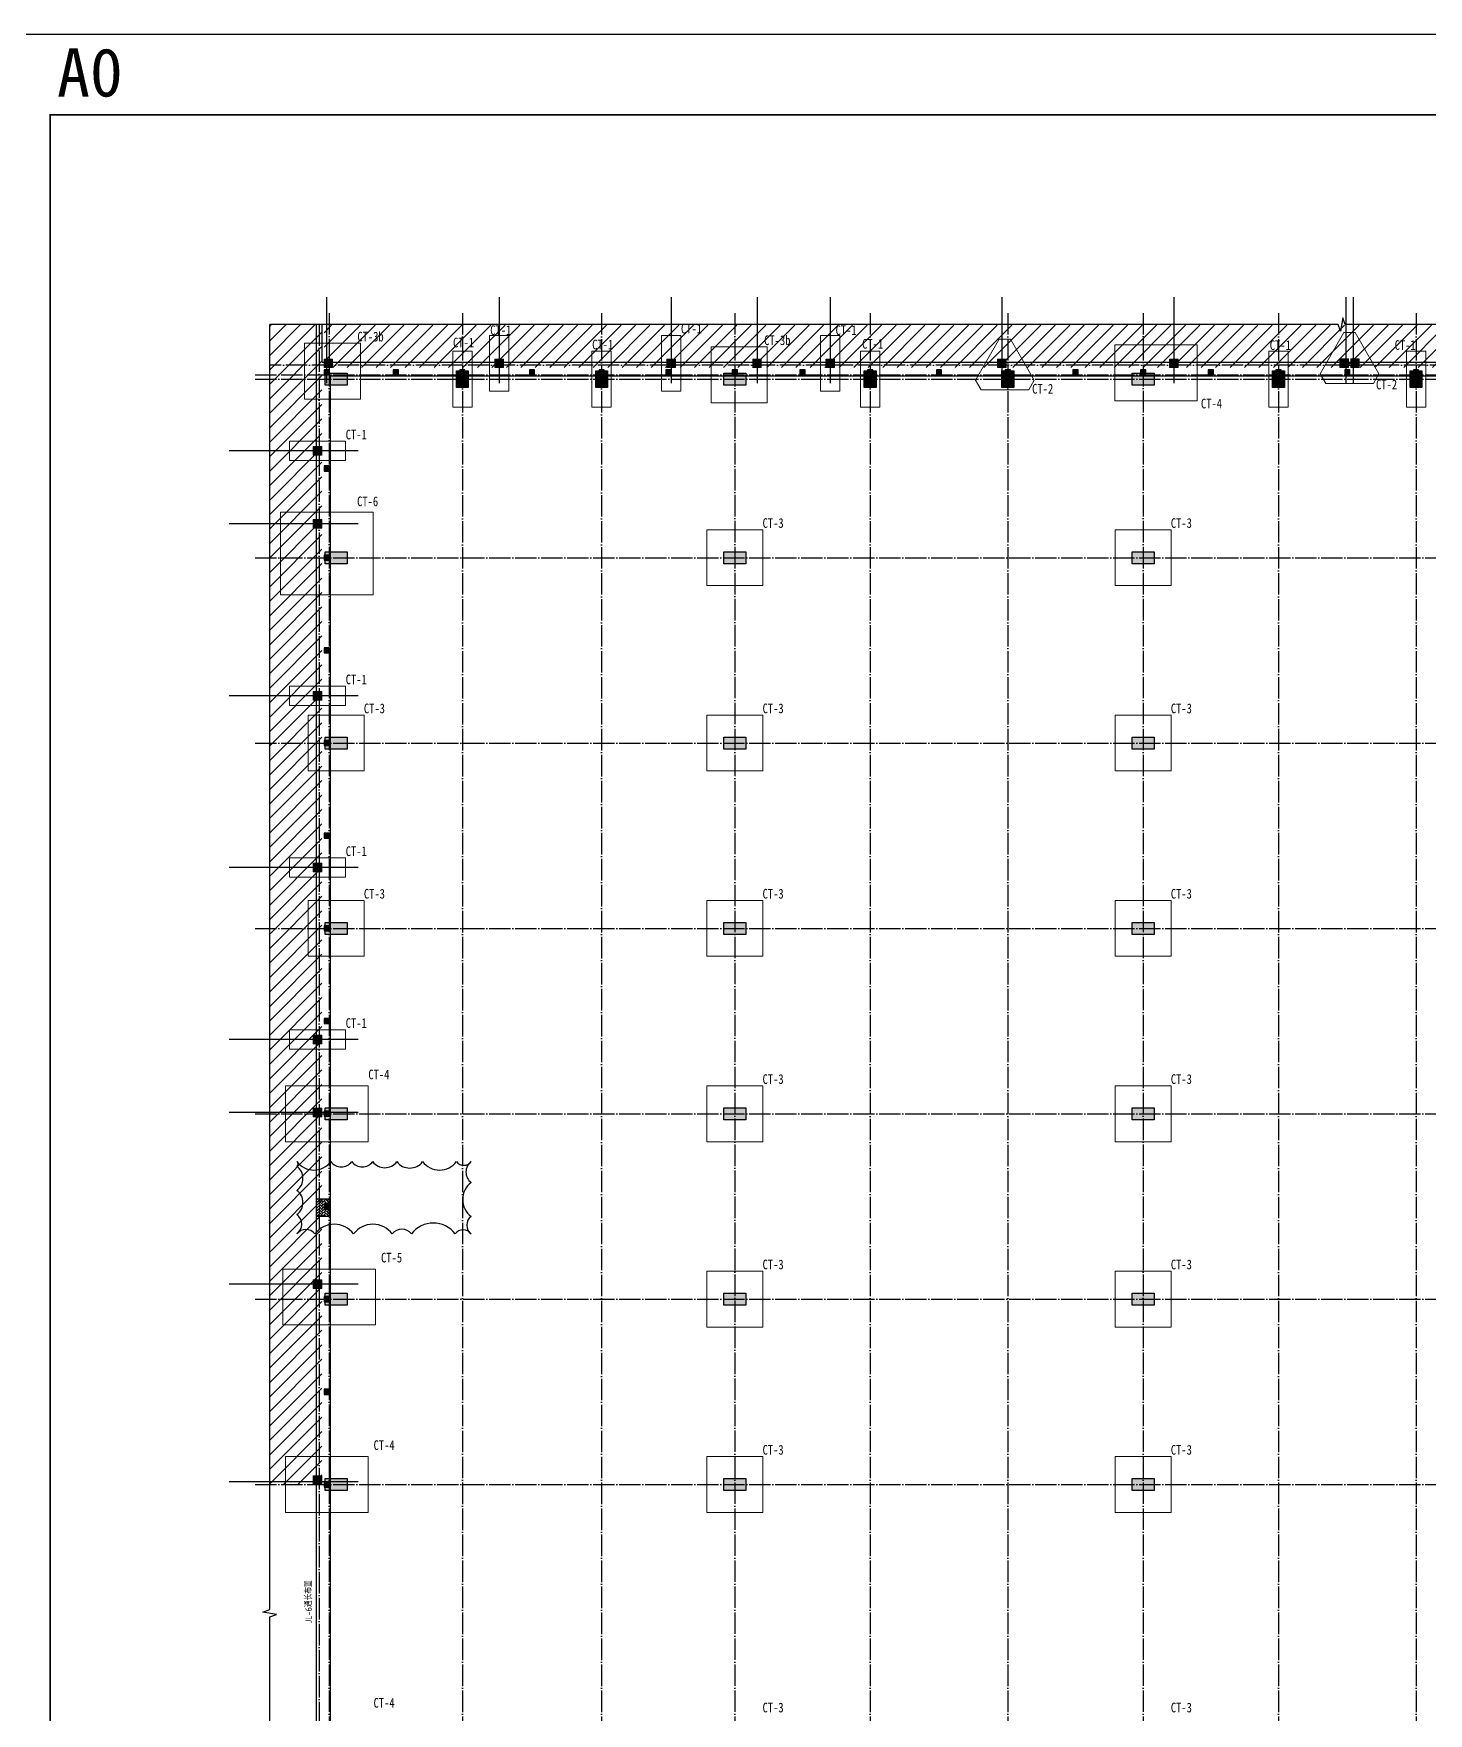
# Model space of a CAD drawing. Extents: x 447413 to 2975780, y -1432727 to 1301644.
# Drawn here: x 2617927 to 2682838, y 548999 to 627208 of the extents above; entities that cross this region are included whole.
import ezdxf
from ezdxf.enums import TextEntityAlignment as Align

# ---------------------------------------------------------------- set-up
doc = ezdxf.new("R2010")
doc.units = 0
doc.header["$LTSCALE"] = 1000
doc.header["$MEASUREMENT"] = 0
doc.linetypes.add('DOTE', pattern=[2.42, 2, -0.2, 0.02, -0.2])
for name, color, linetype in [('AXIS', 3, 'Continuous'), ('DIM_SYMB', 3, 'Continuous'), ('DOTE', 1, 'Continuous'), ('GZ-框', 21, 'Continuous'), ('GZ-阴影', 11, 'Continuous'), ('PUB_HATCH', 8, 'Continuous'), ('S_BEAM', 4, 'Continuous'), ('图框', 253, 'Continuous'), ('墙体标注', 75, 'Continuous'), ('文字', 3, 'Continuous'), ('短柱', 106, 'Continuous')]:
    doc.layers.add(name, color=color, linetype=linetype)
for name, color, linetype, lineweight in [('BASE_PLAT', 7, 'Continuous', 0), ('柱', 51, 'Continuous', 18), ('柱涂实', 52, 'Continuous', 18)]:
    doc.layers.add(name, color=color, linetype=linetype, lineweight=lineweight)
doc.layers.add('审图意见修改', color=5, linetype='Continuous', plot=False)
doc.styles.add('宋体', font='', dxfattribs={"height": 35})
doc.styles.add('标注', font='tssdeng.shx', dxfattribs={"width": 0.8, "bigfont": 'tssdchn.shx'})
doc.styles.add('黑体', font='simhei.ttf')
doc.styles.get('宋体').set_extended_font_data('SimSun')

# ---------------------------------------------------------------- blocks, each defined once
blk = doc.blocks.new('r2432424')
at = {"layer": '柱涂实'}
for points in [[(2174451, 607769), (2174451, 608169), (2174051, 608169), (2174051, 607769)], [(2174451, 598649), (2174451, 599049), (2174051, 599049), (2174051, 598649)], [(2174451, 590649), (2174451, 591049), (2174051, 591049), (2174051, 590649)], [(2174451, 587249), (2174451, 587649), (2174051, 587649), (2174051, 587249)], [(2174451, 579249), (2174451, 579649), (2174051, 579649), (2174051, 579249)], [(2174451, 571249), (2174451, 571649), (2174051, 571649), (2174051, 571249)], [(2174451, 563249), (2174451, 563649), (2174051, 563649), (2174051, 563249)], [(2174451, 559849), (2174451, 560249), (2174051, 560249), (2174051, 559849)]]:
    blk.add_hatch(color=256, dxfattribs=at).paths.add_polyline_path(points)
at = {"layer": '柱', "color": 3}
for points in [[(2174451, 607769), (2174451, 608169), (2174051, 608169), (2174051, 607769)], [(2174451, 598649), (2174451, 599049), (2174051, 599049), (2174051, 598649)], [(2174451, 590649), (2174451, 591049), (2174051, 591049), (2174051, 590649)], [(2174451, 587249), (2174451, 587649), (2174051, 587649), (2174051, 587249)], [(2174451, 579249), (2174451, 579649), (2174051, 579649), (2174051, 579249)], [(2174451, 571249), (2174451, 571649), (2174051, 571649), (2174051, 571249)], [(2174451, 563249), (2174451, 563649), (2174051, 563649), (2174051, 563249)], [(2174451, 559849), (2174451, 560249), (2174051, 560249), (2174051, 559849)]]:
    blk.add_lwpolyline(points, close=True, dxfattribs=at)
at = {"layer": '柱涂实', "linetype": 'Continuous'}
for points in [[(2174451, 607769), (2174451, 608169), (2174051, 608169), (2174051, 607769)], [(2174451, 598649), (2174451, 599049), (2174051, 599049), (2174051, 598649)], [(2174451, 590649), (2174451, 591049), (2174051, 591049), (2174051, 590649)], [(2174451, 587249), (2174451, 587649), (2174051, 587649), (2174051, 587249)], [(2174451, 579249), (2174451, 579649), (2174051, 579649), (2174051, 579249)], [(2174451, 571249), (2174451, 571649), (2174051, 571649), (2174051, 571249)], [(2174451, 563249), (2174451, 563649), (2174051, 563649), (2174051, 563249)], [(2174451, 559849), (2174451, 560249), (2174051, 560249), (2174051, 559849)]]:
    blk.add_lwpolyline(points, close=True, dxfattribs=at)
blk = doc.blocks.new('s44444w222')
at = {"layer": '柱涂实'}
for points in [[(2083675, 444865), (2083675, 445265), (2083275, 445265), (2083275, 444865)], [(2091795, 444865), (2092195, 444865), (2092195, 445265), (2091795, 445265)], [(2099795, 444865), (2100195, 444865), (2100195, 445265), (2099795, 445265)], [(2103795, 444865), (2104195, 444865), (2104195, 445265), (2103795, 445265)], [(2107195, 444865), (2107595, 444865), (2107595, 445265), (2107195, 445265)], [(2115195, 444865), (2115595, 444865), (2115595, 445265), (2115195, 445265)], [(2123195, 444865), (2123595, 444865), (2123595, 445265), (2123195, 445265)], [(2131115, 444866), (2131515, 444866), (2131515, 445266), (2131115, 445266)], [(2131625, 444866), (2132025, 444866), (2132025, 445266), (2131625, 445266)], [(2139545, 444865), (2139945, 444865), (2139945, 445265), (2139545, 445265)], [(2147545, 444865), (2147945, 444865), (2147945, 445265), (2147545, 445265)], [(2155545, 444865), (2155945, 444865), (2155945, 445265), (2155545, 445265)], [(2158945, 444865), (2159345, 444865), (2159345, 445265), (2158945, 445265)], [(2162945, 444865), (2163345, 444865), (2163345, 445265), (2162945, 445265)], [(2170945, 444865), (2171345, 444865), (2171345, 445265), (2170945, 445265)], [(2179295, 444865), (2179295, 445265), (2178895, 445265), (2178895, 444865)]]:
    blk.add_hatch(color=256, dxfattribs=at).paths.add_polyline_path(points)
at = {"layer": '柱', "color": 3}
for points in [[(2083675, 444865), (2083675, 445265), (2083275, 445265), (2083275, 444865)], [(2091795, 444865), (2092195, 444865), (2092195, 445265), (2091795, 445265)], [(2099795, 444865), (2100195, 444865), (2100195, 445265), (2099795, 445265)], [(2103795, 444865), (2104195, 444865), (2104195, 445265), (2103795, 445265)], [(2107195, 444865), (2107595, 444865), (2107595, 445265), (2107195, 445265)], [(2115195, 444865), (2115595, 444865), (2115595, 445265), (2115195, 445265)], [(2123195, 444865), (2123595, 444865), (2123595, 445265), (2123195, 445265)], [(2131115, 444866), (2131515, 444866), (2131515, 445266), (2131115, 445266)], [(2131625, 444866), (2132025, 444866), (2132025, 445266), (2131625, 445266)], [(2139545, 444865), (2139945, 444865), (2139945, 445265), (2139545, 445265)], [(2147545, 444865), (2147945, 444865), (2147945, 445265), (2147545, 445265)], [(2155545, 444865), (2155945, 444865), (2155945, 445265), (2155545, 445265)], [(2158945, 444865), (2159345, 444865), (2159345, 445265), (2158945, 445265)], [(2162945, 444865), (2163345, 444865), (2163345, 445265), (2162945, 445265)], [(2170945, 444865), (2171345, 444865), (2171345, 445265), (2170945, 445265)], [(2179295, 444865), (2179295, 445265), (2178895, 445265), (2178895, 444865)]]:
    blk.add_lwpolyline(points, close=True, dxfattribs=at)
at = {"layer": '柱涂实', "linetype": 'Continuous'}
for points in [[(2083675, 444865), (2083675, 445265), (2083275, 445265), (2083275, 444865)], [(2091795, 444865), (2092195, 444865), (2092195, 445265), (2091795, 445265)], [(2099795, 444865), (2100195, 444865), (2100195, 445265), (2099795, 445265)], [(2103795, 444865), (2104195, 444865), (2104195, 445265), (2103795, 445265)], [(2107195, 444865), (2107595, 444865), (2107595, 445265), (2107195, 445265)], [(2115195, 444865), (2115595, 444865), (2115595, 445265), (2115195, 445265)], [(2123195, 444865), (2123595, 444865), (2123595, 445265), (2123195, 445265)], [(2131115, 444866), (2131515, 444866), (2131515, 445266), (2131115, 445266)], [(2131625, 444866), (2132025, 444866), (2132025, 445266), (2131625, 445266)], [(2139545, 444865), (2139945, 444865), (2139945, 445265), (2139545, 445265)], [(2147545, 444865), (2147945, 444865), (2147945, 445265), (2147545, 445265)], [(2155545, 444865), (2155945, 444865), (2155945, 445265), (2155545, 445265)], [(2158945, 444865), (2159345, 444865), (2159345, 445265), (2158945, 445265)], [(2162945, 444865), (2163345, 444865), (2163345, 445265), (2162945, 445265)], [(2170945, 444865), (2171345, 444865), (2171345, 445265), (2170945, 445265)], [(2179295, 444865), (2179295, 445265), (2178895, 445265), (2178895, 444865)]]:
    blk.add_lwpolyline(points, close=True, dxfattribs=at)
blk = doc.blocks.new('A$C6B0021A6')
at = {"layer": '图框', "color": 2, "const_width": 40, "elevation": -84000}
blk.add_lwpolyline([(20, 84120), (118920, 84120), (118920, 20), (20, 20)], close=True, dxfattribs=at)
at = {"layer": '图框', "color": 153, "const_width": 58, "elevation": -84000}
blk.add_lwpolyline([(111420, 1020), (2520, 1020), (2520, 83120), (111420, 83120)], close=True, dxfattribs=at)
at = {"layer": '图框', "color": 2, "style": '黑体'}
blk.add_text('A0', height=1500, rotation=90, dxfattribs=at).set_placement((1953, 1232))
blk = doc.blocks.new('A$C6AEB4FC0')
at = {"layer": 'AXIS'}
for p, q in [((0, 64600), (6000, 64600)), ((0, 55400), (6000, 55400)), ((0, 47400), (6000, 47400)), ((0, 44000), (6000, 44000)), ((0, 36000), (6000, 36000)), ((0, 28000), (6000, 28000)), ((0, 20000), (6000, 20000)), ((0, 16600), (6000, 16600))]:
    blk.add_line(p, q, dxfattribs=at)
blk = doc.blocks.new('2444242424')
at = {"layer": 'AXIS'}
for p, q in [((1874523, 456963), (1874523, 452963)), ((1883123, 456963), (1883123, 452963)), ((1891123, 456963), (1891123, 452963)), ((1895123, 456963), (1895123, 452963)), ((1898523, 456963), (1898523, 452963)), ((1906523, 456963), (1906523, 452963)), ((1914523, 456963), (1914523, 452963)), ((1922523, 456963), (1922523, 452963)), ((1922873, 456963), (1922873, 452963)), ((1930873, 456963), (1930873, 452963)), ((1938873, 456963), (1938873, 452963)), ((1946873, 456963), (1946873, 452963)), ((1950273, 456963), (1950273, 452963)), ((1954273, 456963), (1954273, 452963)), ((1962273, 456963), (1962273, 452963)), ((1970303, 456963), (1970303, 452963))]:
    blk.add_line(p, q, dxfattribs=at)

msp = doc.modelspace()

# ---------------------------------------------------------------- hatches: boundary and pattern name
h = msp.add_hatch()
h.set_pattern_fill('AR-HBONE', color=4, scale=150)
h.set_pattern_definition([(45, (753660.95, 0), (8e-15, 129.315688), [274.32, -91.44]), (135, (753725.61, 64.66), (8e-15, 129.315688), [274.32, -91.44])])
h.paths.add_polyline_path([(2631732.4, 572948.1), (2631082.4, 572948.1), (2631082.4, 572148.1), (2631732.4, 572148.1)])
at = {"layer": 'GZ-阴影'}
for points in [[(2631682.4, 611557.6), (2631442.4, 611557.6), (2631442.4, 611317.6), (2631682.4, 611317.6)], [(2634902.3, 611557.6), (2634662.3, 611557.6), (2634662.3, 611317.6), (2634902.3, 611317.6)], [(2638002.1, 611557.6), (2637762.1, 611557.6), (2637762.1, 611317.6), (2638002.1, 611317.6)], [(2641242.1, 611557.6), (2641002.1, 611557.6), (2641002.1, 611317.6), (2641242.1, 611317.6)], [(2644482.1, 611557.6), (2644242.1, 611557.6), (2644242.1, 611317.6), (2644482.1, 611317.6)], [(2647582.3, 611557.6), (2647342.3, 611557.6), (2647342.3, 611317.6), (2647582.3, 611317.6)], [(2650682.4, 611557.6), (2650442.4, 611557.6), (2650442.4, 611317.6), (2650682.4, 611317.6)], [(2653832.3, 611557.6), (2653592.3, 611557.6), (2653592.3, 611317.6), (2653832.3, 611317.6)], [(2656982.1, 611557.6), (2656742.1, 611557.6), (2656742.1, 611317.6), (2656982.1, 611317.6)], [(2660182.1, 611557.6), (2659942.1, 611557.6), (2659942.1, 611317.6), (2660182.1, 611317.6)], [(2663382.1, 611557.6), (2663142.1, 611557.6), (2663142.1, 611317.6), (2663382.1, 611317.6)], [(2666532.3, 611557.6), (2666292.3, 611557.6), (2666292.3, 611317.6), (2666532.3, 611317.6)], [(2669682.4, 611557.6), (2669442.4, 611557.6), (2669442.4, 611317.6), (2669682.4, 611317.6)], [(2672832.3, 611557.6), (2672592.3, 611557.6), (2672592.3, 611317.6), (2672832.3, 611317.6)], [(2675982.1, 611557.6), (2675742.1, 611557.6), (2675742.1, 611317.6), (2675982.1, 611317.6)], [(2679182.1, 611557.6), (2678942.1, 611557.6), (2678942.1, 611317.6), (2679182.1, 611317.6)], [(2682382.1, 611557.6), (2682142.1, 611557.6), (2682142.1, 611317.6), (2682382.1, 611317.6)], [(2631682.4, 607082.6), (2631442.4, 607082.6), (2631442.4, 606842.6), (2631682.4, 606842.6)], [(2631682.4, 602927.6), (2631442.4, 602927.6), (2631442.4, 602687.6), (2631682.4, 602687.6)], [(2631682.4, 598612.6), (2631442.4, 598612.6), (2631442.4, 598372.6), (2631682.4, 598372.6)], [(2631682.4, 594297.6), (2631442.4, 594297.6), (2631442.4, 594057.6), (2631682.4, 594057.6)], [(2631682.4, 589982.6), (2631442.4, 589982.6), (2631442.4, 589742.6), (2631682.4, 589742.6)], [(2631682.4, 585667.6), (2631442.4, 585667.6), (2631442.4, 585427.6), (2631682.4, 585427.6)], [(2631682.4, 581352.6), (2631442.4, 581352.6), (2631442.4, 581112.6), (2631682.4, 581112.6)], [(2631682.4, 577037.6), (2631442.4, 577037.6), (2631442.4, 576797.6), (2631682.4, 576797.6)], [(2631682.4, 572722.6), (2631442.4, 572722.6), (2631442.4, 572482.6), (2631682.4, 572482.6)], [(2631682.4, 568407.6), (2631442.4, 568407.6), (2631442.4, 568167.6), (2631682.4, 568167.6)], [(2631682.4, 564092.8), (2631442.4, 564092.8), (2631442.4, 563852.8), (2631682.4, 563852.8)], [(2631682.4, 559778), (2631442.4, 559778), (2631442.4, 559538), (2631682.4, 559538)]]:
    msp.add_hatch(color=256, dxfattribs=at).paths.add_polyline_path(points)
at = {"layer": 'PUB_HATCH'}
h = msp.add_hatch(dxfattribs=at)
h.set_pattern_fill('ANSI31', color=256, scale=300, style=0)
h.set_pattern_definition([(45, (2699003.55, 562431.27), (-336.7596, 336.7596), [])])
h.paths.add_polyline_path([(2631342.4, 613665.8), (2628912.5, 613665.8), (2628912.5, 559658), (2631342.4, 559658)])
h = msp.add_hatch(dxfattribs=at)
h.set_pattern_fill('ANSI31', color=256, scale=300, style=0)
h.set_pattern_definition([(45, (2395372.1, 562431.27), (-336.7596, 336.7596), [])])
h.paths.add_polyline_path([(2631442.4, 613635.9), (2727462.1, 613635.9), (2727462.1, 611667.6), (2631442.4, 611667.6)])
at = {"layer": '柱涂实'}
for points in [[(2632517.4, 610837.6), (2631497.4, 610837.6), (2631497.4, 611397.6), (2632517.4, 611397.6)], [(2638157.1, 610732.6), (2637607.1, 610732.6), (2637607.1, 611502.6), (2638157.1, 611502.6)], [(2644637.1, 610732.6), (2644087.1, 610732.6), (2644087.1, 611502.6), (2644637.1, 611502.6)], [(2651072.4, 610837.6), (2650052.4, 610837.6), (2650052.4, 611397.6), (2651072.4, 611397.6)], [(2657137.1, 610732.6), (2656587.1, 610732.6), (2656587.1, 611502.6), (2657137.1, 611502.6)], [(2663537.1, 610732.6), (2662987.1, 610732.6), (2662987.1, 611502.6), (2663537.1, 611502.6)], [(2670072.4, 610837.6), (2669052.4, 610837.6), (2669052.4, 611397.6), (2670072.4, 611397.6)], [(2676137.1, 610732.6), (2675587.1, 610732.6), (2675587.1, 611502.6), (2676137.1, 611502.6)], [(2682537.1, 610732.6), (2681987.1, 610732.6), (2681987.1, 611502.6), (2682537.1, 611502.6)], [(2632517.4, 602527.6), (2631497.4, 602527.6), (2631497.4, 603087.6), (2632517.4, 603087.6)], [(2651072.4, 602527.6), (2650052.4, 602527.6), (2650052.4, 603087.6), (2651072.4, 603087.6)], [(2670072.4, 602527.6), (2669052.4, 602527.6), (2669052.4, 603087.6), (2670072.4, 603087.6)], [(2632517.4, 593897.6), (2631497.4, 593897.6), (2631497.4, 594457.6), (2632517.4, 594457.6)], [(2651072.4, 593897.6), (2650052.4, 593897.6), (2650052.4, 594457.6), (2651072.4, 594457.6)], [(2670072.4, 593897.6), (2669052.4, 593897.6), (2669052.4, 594457.6), (2670072.4, 594457.6)], [(2632517.4, 585267.6), (2631497.4, 585267.6), (2631497.4, 585827.6), (2632517.4, 585827.6)], [(2651072.4, 585267.6), (2650052.4, 585267.6), (2650052.4, 585827.6), (2651072.4, 585827.6)], [(2670072.4, 585267.6), (2669052.4, 585267.6), (2669052.4, 585827.6), (2670072.4, 585827.6)], [(2632517.4, 576637.6), (2631497.4, 576637.6), (2631497.4, 577197.6), (2632517.4, 577197.6)], [(2651072.4, 576637.6), (2650052.4, 576637.6), (2650052.4, 577197.6), (2651072.4, 577197.6)], [(2670072.4, 576637.6), (2669052.4, 576637.6), (2669052.4, 577197.6), (2670072.4, 577197.6)], [(2632517.4, 568007.6), (2631497.4, 568007.6), (2631497.4, 568567.6), (2632517.4, 568567.6)], [(2651072.4, 568007.6), (2650052.4, 568007.6), (2650052.4, 568567.6), (2651072.4, 568567.6)], [(2670072.4, 568007.6), (2669052.4, 568007.6), (2669052.4, 568567.6), (2670072.4, 568567.6)], [(2632517.4, 559378), (2631497.4, 559378), (2631497.4, 559938), (2632517.4, 559938)], [(2651072.4, 559378), (2650052.4, 559378), (2650052.4, 559938), (2651072.4, 559938)], [(2670072.4, 559378), (2669052.4, 559378), (2669052.4, 559938), (2670072.4, 559938)]]:
    msp.add_hatch(color=256, dxfattribs=at).paths.add_polyline_path(points)

# ---------------------------------------------------------------- linework, layer by layer
msp.add_line((2679222.1, 611858.6, 252000), (2679112.1, 611858.6, 252000))
at = {"color": 4}
msp.add_lwpolyline([(2631732.4, 572948.1), (2631082.4, 572948.1), (2631082.4, 572148.1), (2631732.4, 572148.1)], close=True, dxfattribs=at)
at = {"layer": 'BASE_PLAT', "linetype": 'Continuous'}
for points, elevation in [([(2677798.8, 611368.1), (2678058.5, 610917.8), (2680278.3, 610917.8), (2680538.1, 611368.1), (2679428, 613287.8), (2678908.8, 613287.8)], 252000), ([(2633131.9, 612787.6), (2633131.9, 610187.6), (2630531.9, 610187.6), (2630531.9, 612787.6)], 504000), ([(2637432.1, 609817.6), (2638332.1, 609817.6), (2638332.1, 612417.6), (2637432.1, 612417.6)], 252000), ([(2639142.1, 610557.6), (2640042.1, 610557.6), (2640042.1, 613157.6), (2639142.1, 613157.6)], 504000), ([(2643912.1, 609817.6), (2644812.1, 609817.6), (2644812.1, 612417.6), (2643912.1, 612417.6)], 252000), ([(2647142.1, 610557.6), (2648042.1, 610557.6), (2648042.1, 613157.6), (2647142.1, 613157.6)], 504000), ([(2652062.4, 612617.6), (2652062.4, 610017.6), (2649462.4, 610017.6), (2649462.4, 612617.6)], 504000), ([(2654542.1, 610557.6), (2655442.1, 610557.6), (2655442.1, 613157.6), (2654542.1, 613157.6)], 252000), ([(2656412.1, 609817.6), (2657312.1, 609817.6), (2657312.1, 612417.6), (2656412.1, 612417.6)], 252000), ([(2668240.1, 612717.6), (2672084.6, 612717.6), (2672084.6, 610117.6), (2668240.1, 610117.6)], 252000), ([(2675412.1, 609817.6), (2676312.1, 609817.6), (2676312.1, 612417.6), (2675412.1, 612417.6)], 252000), ([(2681812.1, 609817.6), (2682712.1, 609817.6), (2682712.1, 612417.6), (2681812.1, 612417.6)], 252000), ([(2629842.4, 607327.5), (2629842.4, 608227.5), (2632442.4, 608227.5), (2632442.4, 607327.5)], 252000), ([(2629421.9, 601085.3), (2633721.9, 601085.3), (2633721.9, 604929.8), (2629421.9, 604929.8)], 252000), ([(2649262.4, 604107.6), (2649262.4, 601507.6), (2651862.4, 601507.6), (2651862.4, 604107.6)], 252000), ([(2668262.4, 604107.6), (2668262.4, 601507.6), (2670862.4, 601507.6), (2670862.4, 604107.6)], 252000), ([(2629842.4, 595927.5), (2629842.4, 596827.5), (2632442.4, 596827.5), (2632442.4, 595927.5)], 252000), ([(2630707.4, 595477.6), (2630707.4, 592877.6), (2633307.4, 592877.6), (2633307.4, 595477.6)], 252000), ([(2649262.4, 595477.6), (2649262.4, 592877.6), (2651862.4, 592877.6), (2651862.4, 595477.6)], 252000), ([(2668262.4, 595477.6), (2668262.4, 592877.6), (2670862.4, 592877.6), (2670862.4, 595477.6)], 252000), ([(2629842.4, 587927.5), (2629842.4, 588827.5), (2632442.4, 588827.5), (2632442.4, 587927.5)], 252000), ([(2630707.4, 586847.6), (2630707.4, 584247.6), (2633307.4, 584247.6), (2633307.4, 586847.6)], 252000), ([(2649262.4, 586847.6), (2649262.4, 584247.6), (2651862.4, 584247.6), (2651862.4, 586847.6)], 252000), ([(2668262.4, 586847.6), (2668262.4, 584247.6), (2670862.4, 584247.6), (2670862.4, 586847.6)], 252000), ([(2629842.4, 579927.5), (2629842.4, 580827.5), (2632442.4, 580827.5), (2632442.4, 579927.5)], 252000), ([(2633497.1, 575617.6), (2629652.6, 575617.6), (2629652.6, 578217.6), (2633497.1, 578217.6)], 252000), ([(2649262.4, 578217.6), (2649262.4, 575617.6), (2651862.4, 575617.6), (2651862.4, 578217.6)], 252000), ([(2668262.4, 578217.6), (2668262.4, 575617.6), (2670862.4, 575617.6), (2670862.4, 578217.6)], 252000), ([(2633832.4, 569687.6), (2629532.4, 569687.6), (2629532.4, 567087.6), (2633832.4, 567087.6)], 504000), ([(2649262.4, 569587.6), (2649262.4, 566987.6), (2651862.4, 566987.6), (2651862.4, 569587.6)], 252000), ([(2668262.4, 569587.6), (2668262.4, 566987.6), (2670862.4, 566987.6), (2670862.4, 569587.6)], 252000), ([(2633497.1, 558358), (2629652.6, 558358), (2629652.6, 560958), (2633497.1, 560958)], 252000), ([(2649262.4, 560958), (2649262.4, 558358), (2651862.4, 558358), (2651862.4, 560958)], 252000), ([(2668262.4, 560958), (2668262.4, 558358), (2670862.4, 558358), (2670862.4, 560958)], 252000)]:
    msp.add_lwpolyline(points, close=True, dxfattribs=dict(at, elevation=elevation))
msp.add_lwpolyline([(2661757.5, 611068.1), (2662017.2, 610617.8), (2664237, 610617.8), (2664496.8, 611068.1), (2663386.8, 612987.8), (2662867.5, 612987.8)], close=True, dxfattribs=at)
at = {"layer": 'DIM_SYMB', "elevation": 252000}
for points in [[(2728688.3, 613665.8), (2678969.1, 613665.8), (2678854.5, 613980.8), (2678743.4, 613350.8), (2678631.6, 613665.8), (2628912.5, 613665.8)], [(2628912.5, 493653.4), (2628912.5, 553490.9), (2629227.5, 553605.5), (2628597.5, 553716.6), (2628912.5, 553828.4), (2628912.5, 613665.8)]]:
    msp.add_lwpolyline(points, dxfattribs=at)
at = {"layer": 'DOTE', "linetype": 'DOTE', "ltscale": 0.5}
for p, q in [((2631682.4, 614199.2, 252000), (2631682.4, 493211.8, 252000)), ((2628233.2, 611317.6, 252000), (2728651.9, 611317.6, 252000)), ((2628233.2, 559658, 252000), (2728651.9, 559658, 252000))]:
    msp.add_line(p, q, dxfattribs=at)
at = {"layer": 'DOTE', "color": 8, "linetype": 'DOTE', "ltscale": 0.5}
for p, q in [((2650562.4, 614199.2, 252000), (2650562.4, 493211.8, 252000)), ((2669562.4, 614199.2, 252000), (2669562.4, 493211.8, 252000)), ((2628233.2, 611117.6, 252000), (2728651.9, 611117.6, 252000)), ((2628233.2, 602807.6, 252000), (2728651.9, 602807.6, 252000)), ((2628233.2, 594177.6, 252000), (2728651.9, 594177.6, 252000)), ((2628233.2, 585547.6, 252000), (2728651.9, 585547.6, 252000)), ((2628233.2, 576917.6, 252000), (2728651.9, 576917.6, 252000)), ((2628233.2, 568287.6, 252000), (2728651.9, 568287.6, 252000))]:
    msp.add_line(p, q, dxfattribs=at)
at = {"layer": 'DOTE', "color": 8, "linetype": 'DOTE', "ltscale": 0.5, "elevation": 252000}
for points in [[(2637882.1, 614191.7), (2637882.1, 493205.8)], [(2644362.1, 614191.7), (2644362.1, 493205.8)], [(2656862.1, 614191.7), (2656862.1, 493205.8)], [(2663262.1, 614191.7), (2663262.1, 493205.8)], [(2675862.1, 614191.7), (2675862.1, 493205.8)], [(2682262.1, 614191.7), (2682262.1, 493205.8)], [(2631222.4, 613665.8), (2631222.4, 493653.4)], [(2728673.7, 611777.5), (2628912.5, 611777.5)]]:
    msp.add_lwpolyline(points, dxfattribs=at)
at = {"layer": 'GZ-框', "elevation": 252000}
for points in [[(2631682.4, 611557.6), (2631442.4, 611557.6), (2631442.4, 611317.6), (2631682.4, 611317.6)], [(2634902.3, 611557.6), (2634662.3, 611557.6), (2634662.3, 611317.6), (2634902.3, 611317.6)], [(2638002.1, 611557.6), (2637762.1, 611557.6), (2637762.1, 611317.6), (2638002.1, 611317.6)], [(2641242.1, 611557.6), (2641002.1, 611557.6), (2641002.1, 611317.6), (2641242.1, 611317.6)], [(2644482.1, 611557.6), (2644242.1, 611557.6), (2644242.1, 611317.6), (2644482.1, 611317.6)], [(2647582.3, 611557.6), (2647342.3, 611557.6), (2647342.3, 611317.6), (2647582.3, 611317.6)], [(2650682.4, 611557.6), (2650442.4, 611557.6), (2650442.4, 611317.6), (2650682.4, 611317.6)], [(2653832.3, 611557.6), (2653592.3, 611557.6), (2653592.3, 611317.6), (2653832.3, 611317.6)], [(2656982.1, 611557.6), (2656742.1, 611557.6), (2656742.1, 611317.6), (2656982.1, 611317.6)], [(2660182.1, 611557.6), (2659942.1, 611557.6), (2659942.1, 611317.6), (2660182.1, 611317.6)], [(2663382.1, 611557.6), (2663142.1, 611557.6), (2663142.1, 611317.6), (2663382.1, 611317.6)], [(2666532.3, 611557.6), (2666292.3, 611557.6), (2666292.3, 611317.6), (2666532.3, 611317.6)], [(2669682.4, 611557.6), (2669442.4, 611557.6), (2669442.4, 611317.6), (2669682.4, 611317.6)], [(2672832.3, 611557.6), (2672592.3, 611557.6), (2672592.3, 611317.6), (2672832.3, 611317.6)], [(2675982.1, 611557.6), (2675742.1, 611557.6), (2675742.1, 611317.6), (2675982.1, 611317.6)], [(2679182.1, 611557.6), (2678942.1, 611557.6), (2678942.1, 611317.6), (2679182.1, 611317.6)], [(2682382.1, 611557.6), (2682142.1, 611557.6), (2682142.1, 611317.6), (2682382.1, 611317.6)], [(2631682.4, 607082.6), (2631442.4, 607082.6), (2631442.4, 606842.6), (2631682.4, 606842.6)], [(2631682.4, 602927.6), (2631442.4, 602927.6), (2631442.4, 602687.6), (2631682.4, 602687.6)], [(2631682.4, 598612.6), (2631442.4, 598612.6), (2631442.4, 598372.6), (2631682.4, 598372.6)], [(2631682.4, 594297.6), (2631442.4, 594297.6), (2631442.4, 594057.6), (2631682.4, 594057.6)], [(2631682.4, 589982.6), (2631442.4, 589982.6), (2631442.4, 589742.6), (2631682.4, 589742.6)], [(2631682.4, 585667.6), (2631442.4, 585667.6), (2631442.4, 585427.6), (2631682.4, 585427.6)], [(2631682.4, 581352.6), (2631442.4, 581352.6), (2631442.4, 581112.6), (2631682.4, 581112.6)], [(2631682.4, 577037.6), (2631442.4, 577037.6), (2631442.4, 576797.6), (2631682.4, 576797.6)], [(2631682.4, 572722.6), (2631442.4, 572722.6), (2631442.4, 572482.6), (2631682.4, 572482.6)], [(2631682.4, 568407.6), (2631442.4, 568407.6), (2631442.4, 568167.6), (2631682.4, 568167.6)], [(2631682.4, 564092.8), (2631442.4, 564092.8), (2631442.4, 563852.8), (2631682.4, 563852.8)], [(2631682.4, 559778), (2631442.4, 559778), (2631442.4, 559538), (2631682.4, 559538)]]:
    msp.add_lwpolyline(points, close=True, dxfattribs=at)
at = {"layer": 'S_BEAM'}
for p, q in [((2631082.4, 613665.8, 252000), (2631082.4, 493653.4, 252000)), ((2631352.4, 611917.6, 252000), (2631352.4, 613665.8, 252000)), ((2631352.4, 611917.6, 252000), (2727222.1, 611917.6, 252000)), ((2631732.4, 611267.6, 252000), (2631732.4, 496048.4, 252000)), ((2631732.4, 611267.6, 252000), (2727222.1, 611267.6, 252000))]:
    msp.add_line(p, q, dxfattribs=at)
at = {"layer": '审图意见修改'}
msp.add_lwpolyline([(2638290.2, 574687.5, 0.5), (2638290.2, 573712.5, 0.5), (2638290.2, 572137.5, 0.5), (2638290.2, 571323.5, 0.5), (2637540.2, 571323.5, 0.5), (2635515.2, 571323.5, 0.5), (2634615.2, 571323.5, 0.5), (2632815.2, 571323.5, 0.5), (2631015.2, 571323.5, 0.5), (2630181.2, 571323.5, 0.5), (2630181.2, 572223.5, 0.5), (2630181.2, 573348.5, 0.5), (2630181.2, 574473.5, 0.5), (2630181.2, 574687.5, 0.5), (2631756.2, 574687.5, 0.5), (2632731.2, 574687.5, 0.5), (2633706.2, 574687.5, 0.5), (2634831.2, 574687.5, 0.5), (2636031.2, 574687.5, 0.5), (2637606.2, 574687.5, 0.5)], format="xyb", close=True, dxfattribs=at)
at = {"layer": '短柱', "elevation": 252000}
for points in [[(2632517.4, 610837.6), (2631497.4, 610837.6), (2631497.4, 611397.6), (2632517.4, 611397.6)], [(2638157.1, 610732.6), (2637607.1, 610732.6), (2637607.1, 611502.6), (2638157.1, 611502.6)], [(2644637.1, 610732.6), (2644087.1, 610732.6), (2644087.1, 611502.6), (2644637.1, 611502.6)], [(2651072.4, 610837.6), (2650052.4, 610837.6), (2650052.4, 611397.6), (2651072.4, 611397.6)], [(2657137.1, 610732.6), (2656587.1, 610732.6), (2656587.1, 611502.6), (2657137.1, 611502.6)], [(2663537.1, 610732.6), (2662987.1, 610732.6), (2662987.1, 611502.6), (2663537.1, 611502.6)], [(2670072.4, 610837.6), (2669052.4, 610837.6), (2669052.4, 611397.6), (2670072.4, 611397.6)], [(2676137.1, 610732.6), (2675587.1, 610732.6), (2675587.1, 611502.6), (2676137.1, 611502.6)], [(2682537.1, 610732.6), (2681987.1, 610732.6), (2681987.1, 611502.6), (2682537.1, 611502.6)], [(2632517.4, 602527.6), (2631497.4, 602527.6), (2631497.4, 603087.6), (2632517.4, 603087.6)], [(2651072.4, 602527.6), (2650052.4, 602527.6), (2650052.4, 603087.6), (2651072.4, 603087.6)], [(2670072.4, 602527.6), (2669052.4, 602527.6), (2669052.4, 603087.6), (2670072.4, 603087.6)], [(2632517.4, 593897.6), (2631497.4, 593897.6), (2631497.4, 594457.6), (2632517.4, 594457.6)], [(2651072.4, 593897.6), (2650052.4, 593897.6), (2650052.4, 594457.6), (2651072.4, 594457.6)], [(2670072.4, 593897.6), (2669052.4, 593897.6), (2669052.4, 594457.6), (2670072.4, 594457.6)], [(2632517.4, 585267.6), (2631497.4, 585267.6), (2631497.4, 585827.6), (2632517.4, 585827.6)], [(2651072.4, 585267.6), (2650052.4, 585267.6), (2650052.4, 585827.6), (2651072.4, 585827.6)], [(2670072.4, 585267.6), (2669052.4, 585267.6), (2669052.4, 585827.6), (2670072.4, 585827.6)], [(2632517.4, 576637.6), (2631497.4, 576637.6), (2631497.4, 577197.6), (2632517.4, 577197.6)], [(2651072.4, 576637.6), (2650052.4, 576637.6), (2650052.4, 577197.6), (2651072.4, 577197.6)], [(2670072.4, 576637.6), (2669052.4, 576637.6), (2669052.4, 577197.6), (2670072.4, 577197.6)], [(2632517.4, 568007.6), (2631497.4, 568007.6), (2631497.4, 568567.6), (2632517.4, 568567.6)], [(2651072.4, 568007.6), (2650052.4, 568007.6), (2650052.4, 568567.6), (2651072.4, 568567.6)], [(2670072.4, 568007.6), (2669052.4, 568007.6), (2669052.4, 568567.6), (2670072.4, 568567.6)], [(2632517.4, 559378), (2631497.4, 559378), (2631497.4, 559938), (2632517.4, 559938)], [(2651072.4, 559378), (2650052.4, 559378), (2650052.4, 559938), (2651072.4, 559938)], [(2670072.4, 559378), (2669052.4, 559378), (2669052.4, 559938), (2670072.4, 559938)]]:
    msp.add_lwpolyline(points, close=True, dxfattribs=at)

# ---------------------------------------------------------------- block references
at = {"xscale": 1.5, "yscale": 1.5, "zscale": 1.5, "rotation": 270}
msp.add_blockref('A$C6B0021A6', (2617168.3, 627208.4, 252000), dxfattribs=at)
at = {"xscale": -1}
for name, p in [('2444242424', (4601865.2, 157972.1, 252000)), ('s44444w222', (4810737.4, 166792.2, 252000))]:
    msp.add_blockref(name, p, dxfattribs=at)
at = {"rotation": 180}
for name, p in [('A$C6AEB4FC0', (2633026.2, 624377.5, 252000)), ('r2432424', (4805393.5, 1167827.4, 252000))]:
    msp.add_blockref(name, p, dxfattribs=at)

# ---------------------------------------------------------------- texts
at = {"layer": '墙体标注', "style": '标注', "width": 0.8}
msp.add_text('JL-6通长布置', height=300, rotation=90, dxfattribs=at).set_placement((2630870.8, 553189.3))
at = {"layer": '文字', "color": 217, "style": '宋体', "width": 0.8}
for s, p in [('CT-3b', (2633606.6, 612876, 252000)), ('CT-1', (2639666, 613176.9)), ('CT-1', (2648540.9, 613246, 504000)), ('CT-3b', (2652537.1, 612706, 756000)), ('CT-1', (2655739.9, 613176.3)), ('CT-1', (2637935.8, 612599.6)), ('CT-1', (2644410.9, 612506)), ('CT-1', (2656975, 612538.9)), ('CT-1', (2675945.9, 612476.6)), ('CT-1', (2681756.9, 612482.6)), ('CT-2', (2664885.9, 610448.4)), ('CT-2', (2680891.7, 610644.2)), ('CT-4', (2672742.9, 609759.1)), ('CT-1', (2632941.1, 608315.9, 252000)), ('CT-6', (2633471.2, 605205.9, -252000)), ('CT-3', (2652341.1, 604196, 504000)), ('CT-3', (2671341.1, 604196, 504000)), ('CT-1', (2632941.1, 596915.9, 252000)), ('CT-3', (2633786.1, 595566, 504000)), ('CT-3', (2652341.1, 595566, 504000)), ('CT-3', (2671341.1, 595566, 504000)), ('CT-1', (2632941.1, 588915.9, 252000)), ('CT-3', (2633786.1, 586936, 504000)), ('CT-3', (2652341.1, 586936, 504000)), ('CT-3', (2671341.1, 586936, 504000)), ('CT-1', (2632941.1, 580915.9, 252000)), ('CT-4', (2633995.6, 578524.3)), ('CT-3', (2652341.1, 578306, 504000)), ('CT-3', (2671341.1, 578306, 504000)), ('CT-5', (2634586.8, 569994.3, 252000)), ('CT-3', (2652341.1, 569676, 504000)), ('CT-3', (2671341.1, 569676, 504000)), ('CT-4', (2634237.5, 561264.7)), ('CT-3', (2652341.1, 561046.4, 504000)), ('CT-3', (2671341.1, 561046.4, 504000)), ('CT-4', (2634237.5, 549264.7)), ('CT-3', (2652341.1, 549046.4, 756000)), ('CT-3', (2671341.1, 549046.4, 756000))]:
    msp.add_text(s, height=450, dxfattribs=at).set_placement(p, align=Align.CENTER)

doc.saveas('drawing.dxf')
